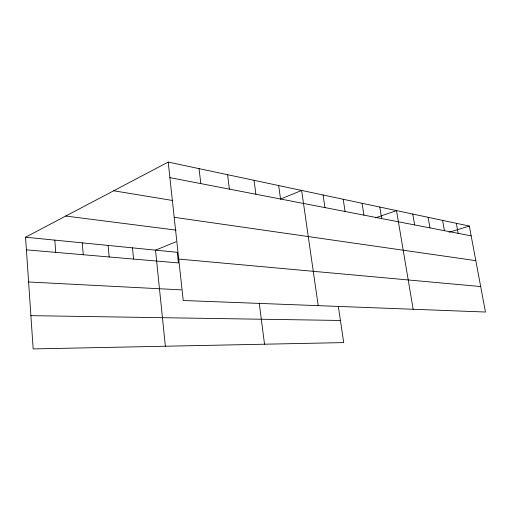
<?xml version="1.0" encoding="UTF-8"?>
<svg xmlns="http://www.w3.org/2000/svg" width="511" height="511" viewBox="0 0 511 511"><rect width="100%" height="100%" fill="white"/><g stroke="black" fill="none" stroke-linecap="round" stroke-linejoin="round"><path stroke-width="0.77" d="M338.339 306.472L343.724 342.594L33.164 348.924L25.55 237.213L168.208 162.076L469.334 226.073L485.45 312.029L183.225 300.506L168.208 162.076M176.001 241.773L155.516 250.147L165.372 346.228M280.641 199.015L301.637 190.437L318.206 305.655M375.502 217.858L396.523 210.602L413.163 309.276M449.112 232.237L469.334 226.073M30.896 315.651L340.422 320.461M28.603 281.976L181.348 289.871M26.412 249.847L178.428 262.929L177.279 252.313L25.55 237.213M178.729 259.064L480.672 286.55M65.759 216.038L176.103 230.129M174.2 217.296L475.818 260.655M113.71 190.782L172.609 200.491M169.895 177.63L471.168 235.858M456.323 223.307L458.169 233.342M442.596 220.394L444.461 230.691M428.103 217.309L429.975 227.893M412.773 214.052L414.651 224.936M379.807 207.044L381.698 218.561M362.056 203.276L363.953 215.137M343.194 199.264L345.085 211.49M323.093 194.998L324.977 207.6M278.68 185.557L280.533 199.015M254.063 180.326L255.89 194.25M259.243 303.074L264.526 344.21M227.593 174.698L229.388 189.127M199.06 168.636L200.804 183.609M132.502 247.854L133.582 259.071M108.128 245.427L109.169 256.969M82.277 242.859L83.267 254.74M54.805 240.125L55.731 252.37"/></g></svg>
